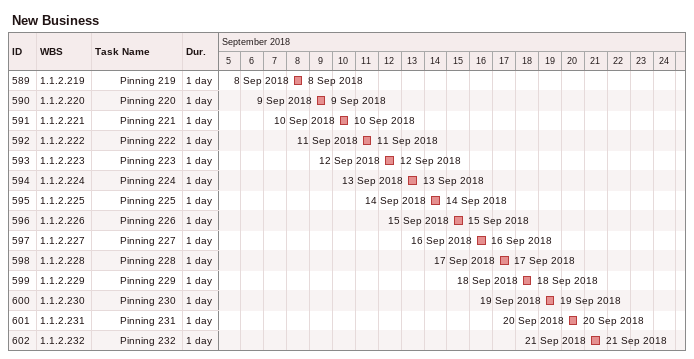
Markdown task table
New Business

| ID | WBS | Task | Duration | Start | Finish |
|---|---|---|---|---|---|
| 589 | 1.1.2.219 | Pinning 219 | 1d | 2018-09-08 | 2018-09-08 |
| 590 | 1.1.2.220 | Pinning 220 | 1d | 2018-09-09 | 2018-09-09 |
| 591 | 1.1.2.221 | Pinning 221 | 1d | 2018-09-10 | 2018-09-10 |
| 592 | 1.1.2.222 | Pinning 222 | 1d | 2018-09-11 | 2018-09-11 |
| 593 | 1.1.2.223 | Pinning 223 | 1d | 2018-09-12 | 2018-09-12 |
| 594 | 1.1.2.224 | Pinning 224 | 1d | 2018-09-13 | 2018-09-13 |
| 595 | 1.1.2.225 | Pinning 225 | 1d | 2018-09-14 | 2018-09-14 |
| 596 | 1.1.2.226 | Pinning 226 | 1d | 2018-09-15 | 2018-09-15 |
| 597 | 1.1.2.227 | Pinning 227 | 1d | 2018-09-16 | 2018-09-16 |
| 598 | 1.1.2.228 | Pinning 228 | 1d | 2018-09-17 | 2018-09-17 |
| 599 | 1.1.2.229 | Pinning 229 | 1d | 2018-09-18 | 2018-09-18 |
| 600 | 1.1.2.230 | Pinning 230 | 1d | 2018-09-19 | 2018-09-19 |
| 601 | 1.1.2.231 | Pinning 231 | 1d | 2018-09-20 | 2018-09-20 |
| 602 | 1.1.2.232 | Pinning 232 | 1d | 2018-09-21 | 2018-09-21 |
